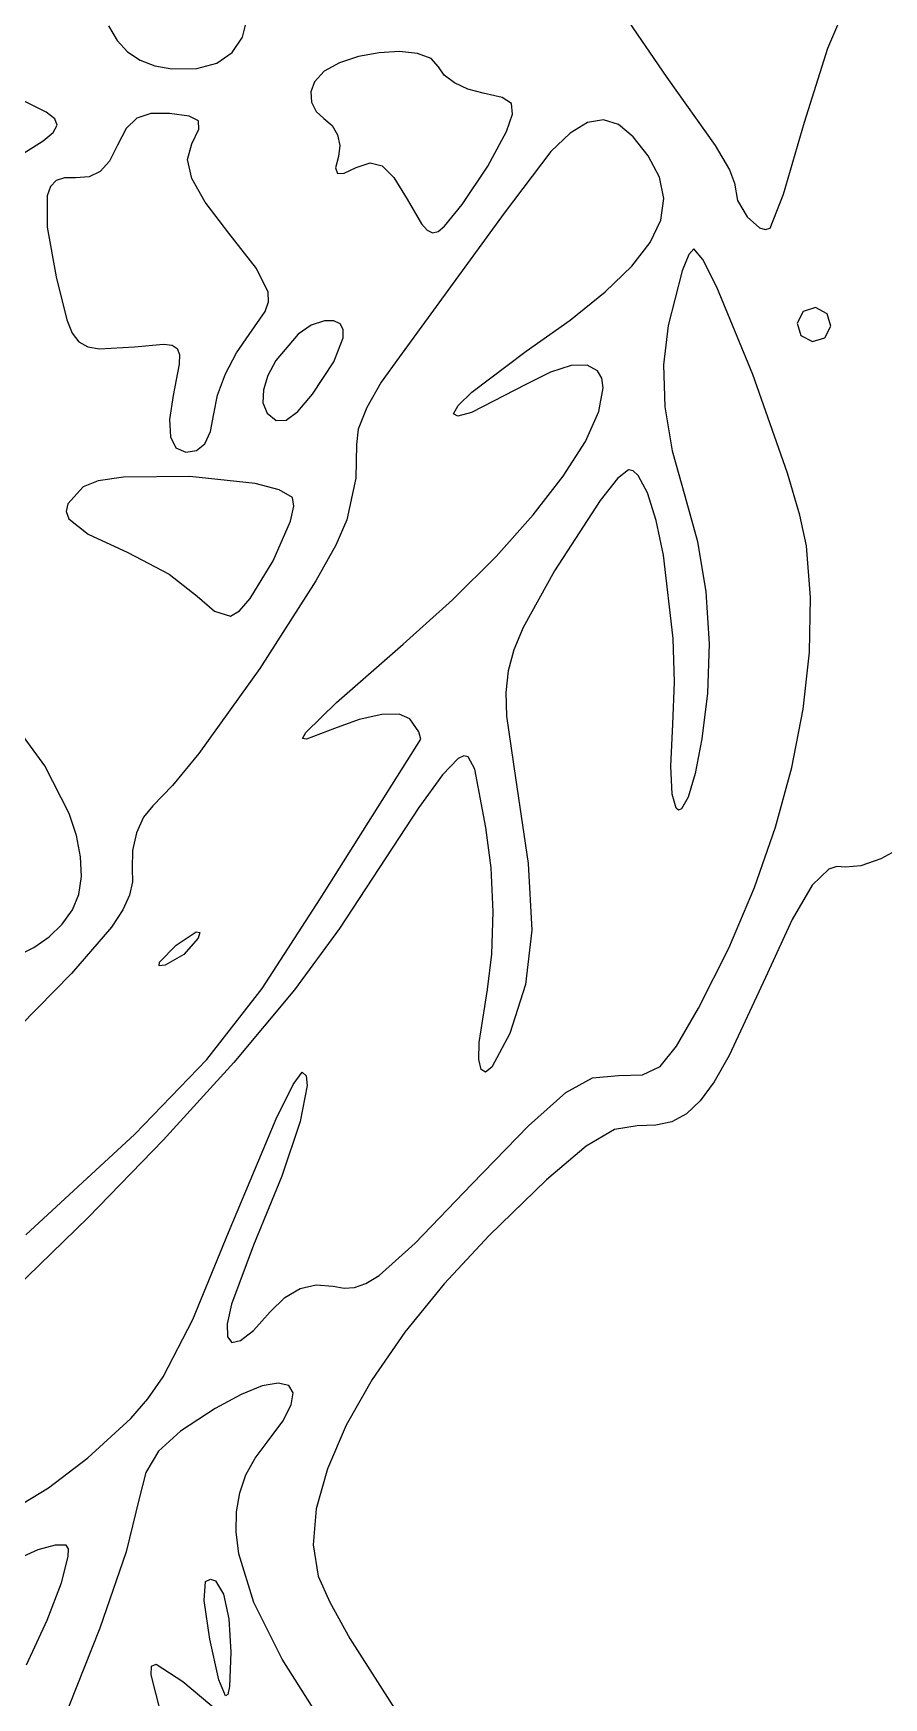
# Model space of a CAD drawing. Extents: x 9 to 1857, y 16 to 982.
# Drawn here: x 1437.1 to 1483.1, y 363.9 to 453.8 of the extents above; entities that cross this region are included whole.
import ezdxf

# ---------------------------------------------------------------- set-up
doc = ezdxf.new("R2010")
doc.units = 0

msp = doc.modelspace()

# ---------------------------------------------------------------- linework, layer by layer
at = {"layer": 'Layer 1'}
for p, q in [((1441.19607, 454.183162), (1441.663025, 453.394499)), ((1448.434712, 453.571928), (1448.713479, 454.662865)), ((1469.04587, 454.76), (1471.3495, 451.39322)), ((1480.04075, 452.982557), (1480.635316, 454.374588)), ((1441.663025, 453.394499), (1442.229514, 452.78043)), ((1447.880869, 452.737864), (1448.434712, 453.571928)), ((1442.229514, 452.78043), (1442.903919, 452.329576)), ((1442.903919, 452.329576), (1443.69462, 452.030559)), ((1447.056061, 452.170182), (1447.880869, 452.737864)), ((1454.703626, 452.524531), (1453.677533, 452.186476)), ((1455.817712, 452.730928), (1454.703626, 452.524531)), ((1456.913147, 452.792721), (1455.817712, 452.730928)), ((1457.883286, 452.696968), (1456.913147, 452.792721)), ((1458.621485, 452.430722), (1457.883286, 452.696968)), ((1459.0211, 451.98104), (1458.621485, 452.430722)), ((1478.7805, 448.98158), (1480.04075, 452.982557)), ((1443.69462, 452.030559), (1444.61, 451.872)), ((1444.61, 451.872), (1445.964401, 451.878392)), ((1444.61, 451.872), (1444.61, 451.872)), ((1445.964401, 451.878392), (1447.056061, 452.170182)), ((1452.846076, 451.729708), (1452.3159, 451.16717)), ((1453.677533, 452.186476), (1452.846076, 451.729708)), ((1459.331617, 451.529515), (1459.0211, 451.98104)), ((1459.888237, 451.109925), (1459.331617, 451.529515)), ((1471.3495, 451.39322), (1473.961225, 447.728733)), ((1437.834513, 449.522509), (1435.9551, 450.45632)), ((1452.3159, 451.16717), (1452.133144, 450.61444)), ((1452.133144, 450.61444), (1452.169125, 450.057326)), ((1460.612089, 450.7691), (1459.888237, 451.109925)), ((1461.4243, 450.55387), (1460.612089, 450.7691)), ((1462.464398, 450.322495), (1461.4243, 450.55387)), ((1438.291191, 449.162354), (1437.834513, 449.522509)), ((1452.169125, 450.057326), (1452.406969, 449.560716)), ((1452.406969, 449.560716), (1452.8298, 449.1895)), ((1462.970637, 449.983441), (1462.464398, 450.322495)), ((1463.019958, 449.410382), (1462.970637, 449.983441)), ((1438.215241, 448.431956), (1438.41965, 448.813742)), ((1438.41965, 448.813742), (1438.291191, 449.162354)), ((1442.157894, 448.640899), (1441.6879, 447.74303)), ((1442.731425, 449.194635), (1442.157894, 448.640899)), ((1443.483344, 449.449908), (1442.731425, 449.194635)), ((1444.4885, 449.45239), (1443.483344, 449.449908)), ((1445.555698, 449.308349), (1444.4885, 449.45239)), ((1446.059112, 449.06152), (1445.555698, 449.308349)), ((1446.080445, 448.601879), (1446.059112, 449.06152)), ((1452.8298, 449.1895), (1453.274091, 448.811982)), ((1453.274091, 448.811982), (1453.5705, 448.298208)), ((1462.6893, 448.47699), (1463.019958, 449.410382)), ((1467.072362, 448.962317), (1466.137444, 448.397375)), ((1467.930036, 449.109001), (1467.072362, 448.962317)), ((1468.740836, 448.849481), (1467.930036, 449.109001)), ((1469.535133, 448.195815), (1468.740836, 448.849481)), ((1477.660325, 445.096521), (1478.7805, 448.98158)), ((1435.5583, 446.64036), (1437.673313, 447.972275)), ((1437.673313, 447.972275), (1438.215241, 448.431956)), ((1441.6879, 447.74303), (1441.249259, 446.880247)), ((1445.46545, 446.966682), (1445.7014, 447.8194)), ((1445.7014, 447.8194), (1446.080445, 448.601879)), ((1453.5705, 448.298208), (1453.693209, 447.715699)), ((1453.693209, 447.715699), (1453.6164, 447.13198)), ((1461.6792, 446.602146), (1462.6893, 448.47699)), ((1466.137444, 448.397375), (1465.094908, 447.402118)), ((1470.3433, 447.16006), (1469.535133, 448.195815)), ((1473.961225, 447.728733), (1474.736481, 446.409273)), ((1441.249259, 446.880247), (1440.745425, 446.315732)), ((1445.690225, 445.946662), (1445.46545, 446.966682)), ((1453.6164, 447.13198), (1453.466247, 446.509855)), ((1465.094908, 447.402118), (1462.5655, 444.07243)), ((1470.950087, 446.00684), (1470.3433, 447.16006)), ((1438.827413, 445.979367), (1438.377739, 445.827453)), ((1439.4161, 445.98396), (1438.827413, 445.979367)), ((1440.144878, 446.025099), (1439.4161, 445.98396)), ((1440.745425, 446.315732), (1440.144878, 446.025099)), ((1446.418137, 444.656474), (1445.690225, 445.946662)), ((1453.466247, 446.509855), (1453.557425, 446.215151)), ((1453.557425, 446.215151), (1453.919391, 446.229644)), ((1453.919391, 446.229644), (1454.5816, 446.53511)), ((1454.5816, 446.53511), (1455.328516, 446.789014)), ((1455.328516, 446.789014), (1455.978625, 446.62447)), ((1455.978625, 446.62447), (1456.616697, 445.988844)), ((1456.616697, 445.988844), (1457.3275, 444.8295)), ((1460.3004, 444.54524), (1461.6792, 446.602146)), ((1471.183411, 444.862578), (1470.950087, 446.00684)), ((1474.736481, 446.409273), (1474.9984, 445.68156)), ((1438.062899, 445.506942), (1437.878712, 444.996557)), ((1438.377739, 445.827453), (1438.062899, 445.506942)), ((1474.9984, 445.68156), (1475.170933, 444.760844)), ((1476.933, 443.26416), (1477.660325, 445.096521)), ((1437.878712, 444.996557), (1437.88558, 443.321068)), ((1447.6916, 442.99325), (1446.418137, 444.656474)), ((1457.3275, 444.8295), (1458.110095, 443.487926)), ((1457.3275, 444.8295), (1457.3275, 444.8295)), ((1459.350461, 443.369323), (1460.3004, 444.54524)), ((1471.025663, 443.69907), (1471.183411, 444.862578)), ((1475.170933, 444.760844), (1475.698337, 443.865593)), ((1437.88558, 443.321068), (1438.3649, 440.63078)), ((1462.5655, 444.07243), (1456.9095, 436.31553)), ((1458.110095, 443.487926), (1458.414649, 443.142118)), ((1459.004071, 443.085758), (1459.350461, 443.369323)), ((1470.459237, 442.48811), (1471.025663, 443.69907)), ((1475.698337, 443.865593), (1476.358398, 443.274035)), ((1476.358398, 443.274035), (1476.668733, 443.179088)), ((1476.668733, 443.179088), (1476.9289, 443.2644)), ((1476.9289, 443.2644), (1476.933, 443.26416)), ((1449.191216, 441.079059), (1447.6916, 442.99325)), ((1458.414649, 443.142118), (1458.702387, 443.009043)), ((1458.702387, 443.009043), (1459.004071, 443.085758)), ((1469.466526, 441.201494), (1470.459237, 442.48811)), ((1472.535512, 441.835077), (1472.182125, 440.95178)), ((1472.8124, 442.14448), (1472.535512, 441.835077)), ((1473.297548, 441.56857), (1472.8124, 442.14448)), ((1474.053848, 440.07533), (1473.297548, 441.56857)), ((1438.3649, 440.63078), (1438.939942, 438.308368)), ((1449.818975, 439.801857), (1449.191216, 441.079059)), ((1468.02992, 439.811017), (1469.466526, 441.201494)), ((1472.182125, 440.95178), (1471.4275, 438.00657)), ((1449.831696, 439.273256), (1449.818975, 439.801857)), ((1466.131814, 438.288474), (1468.02992, 439.811017)), ((1475.994287, 435.354996), (1474.053848, 440.07533)), ((1448.789, 437.50886), (1449.657397, 438.749255)), ((1449.657397, 438.749255), (1449.831696, 439.273256)), ((1478.7146, 438.75823), (1478.386, 438.134705)), ((1479.388325, 438.96485), (1478.7146, 438.75823)), ((1480.0118, 438.63633), (1479.388325, 438.96485)), ((1438.939942, 438.308368), (1439.238985, 437.589275)), ((1452.138237, 438.010946), (1451.434355, 437.530522)), ((1452.8552, 438.25144), (1452.138237, 438.010946)), ((1453.364971, 438.251575), (1452.8552, 438.25144)), ((1453.703347, 438.092225), (1453.364971, 438.251575)), ((1453.871768, 437.782304), (1453.703347, 438.092225)), ((1463.7546, 436.60566), (1466.131814, 438.288474)), ((1471.4275, 438.00657), (1471.177722, 435.876093)), ((1478.386, 438.134705), (1478.5926, 437.4609)), ((1479.89, 437.339), (1480.2185, 437.962521)), ((1480.2185, 437.962521), (1480.0118, 438.63633)), ((1439.238985, 437.589275), (1439.604037, 437.112907)), ((1439.604037, 437.112907), (1440.078848, 436.840254)), ((1442.5993, 436.85446), (1444.167669, 436.985525)), ((1444.167669, 436.985525), (1444.629341, 436.930861)), ((1444.629341, 436.930861), (1444.90875, 436.754921)), ((1448.11083, 436.520624), (1448.789, 437.50886)), ((1451.434355, 437.530522), (1450.228488, 436.111665)), ((1453.371716, 436.038247), (1453.871675, 437.330725)), ((1453.871675, 437.330725), (1453.871768, 437.782304)), ((1478.5926, 437.4609), (1479.216175, 437.132376)), ((1479.216175, 437.132376), (1479.89, 437.339)), ((1479.89, 437.339), (1479.89, 437.339)), ((1440.078848, 436.840254), (1440.707164, 436.732303)), ((1440.707164, 436.732303), (1442.5993, 436.85446)), ((1442.5993, 436.85446), (1442.5993, 436.85446)), ((1444.90875, 436.754921), (1445.030452, 436.426848)), ((1445.030452, 436.426848), (1445.019006, 435.915784)), ((1447.524637, 435.382985), (1448.11083, 436.520624)), ((1450.228488, 436.111665), (1449.807828, 435.304121)), ((1452.215, 434.2861), (1453.371716, 436.038247)), ((1456.9095, 436.31553), (1455.923272, 434.934199)), ((1460.813098, 434.405033), (1463.7546, 436.60566)), ((1445.019006, 435.915784), (1444.6949, 434.22125)), ((1447.093077, 434.236601), (1447.524637, 435.382985)), ((1449.807828, 435.304121), (1449.562902, 434.518426)), ((1465.060614, 435.484956), (1463.7326, 434.81104)), ((1466.182087, 435.839726), (1465.060614, 435.484956)), ((1467.049592, 435.86626), (1466.182087, 435.839726)), ((1467.6157, 435.55547), (1467.049592, 435.86626)), ((1467.837927, 435.148411), (1467.6157, 435.55547)), ((1467.920571, 434.640846), (1467.837927, 435.148411)), ((1471.177722, 435.876093), (1471.247725, 433.601907)), ((1477.862483, 430.019755), (1475.994287, 435.354996)), ((1446.8788, 433.22213), (1447.093077, 434.236601)), ((1449.562902, 434.518426), (1449.534371, 433.820024)), ((1451.427267, 433.357597), (1452.215, 434.2861)), ((1452.215, 434.2861), (1452.215, 434.2861)), ((1455.923272, 434.934199), (1455.156775, 433.578761)), ((1460.075542, 433.678776), (1460.813098, 434.405033)), ((1463.7326, 434.81104), (1460.79952, 433.303127)), ((1467.686391, 433.351338), (1467.920571, 434.640846)), ((1444.6949, 434.22125), (1444.496911, 432.921909)), ((1449.534371, 433.820024), (1449.7629, 433.27436)), ((1450.794887, 432.895511), (1451.427267, 433.357597)), ((1455.156775, 433.578761), (1454.686191, 432.404975)), ((1459.827212, 433.23599), (1460.075542, 433.678776)), ((1466.951721, 431.74123), (1467.686391, 433.351338)), ((1471.247725, 433.601907), (1471.633291, 431.22712)), ((1444.496911, 432.921909), (1444.542362, 431.981117)), ((1446.707747, 432.26916), (1446.8788, 433.22213)), ((1449.7629, 433.27436), (1450.259539, 432.875785)), ((1450.259539, 432.875785), (1450.794887, 432.895511)), ((1460.068431, 433.102249), (1459.827212, 433.23599)), ((1460.79952, 433.303127), (1460.068431, 433.102249)), ((1444.542362, 431.981117), (1444.832108, 431.394862)), ((1445.953853, 431.240365), (1446.4001, 431.609474)), ((1446.4001, 431.609474), (1446.707747, 432.26916)), ((1454.5877, 431.5686), (1454.5475, 429.756486)), ((1454.686191, 432.404975), (1454.5877, 431.5686)), ((1465.755125, 429.864802), (1466.951721, 431.74123)), ((1444.832108, 431.394862), (1445.367, 431.15913)), ((1445.367, 431.15913), (1445.953853, 431.240365)), ((1471.633291, 431.22712), (1472.3302, 428.79484)), ((1442.003359, 429.817666), (1440.648275, 429.61745)), ((1445.5902, 429.852236), (1442.003359, 429.817666)), ((1449.122516, 429.460389), (1445.5902, 429.852236)), ((1454.5475, 429.756486), (1454.0663, 427.49588)), ((1464.135163, 427.77634), (1465.755125, 429.864802)), ((1468.692583, 429.735059), (1467.744687, 428.551554)), ((1469.2749, 430.20213), (1468.692583, 429.735059)), ((1469.541443, 430.14434), (1469.2749, 430.20213)), ((1469.805214, 429.907113), (1469.541443, 430.14434)), ((1470.313525, 428.956705), (1469.805214, 429.907113)), ((1478.528478, 427.757879), (1477.862483, 430.019755)), ((1439.8301, 429.283), (1439.001491, 428.36489)), ((1440.648275, 429.61745), (1439.8301, 429.283)), ((1450.409443, 429.127582), (1449.122516, 429.460389)), ((1451.1322, 428.7158), (1450.409443, 429.127582)), ((1470.777998, 427.475618), (1470.313525, 428.956705)), ((1439.001491, 428.36489), (1438.913791, 427.959408)), ((1438.913791, 427.959408), (1439.06045, 427.56515)), ((1451.020477, 427.427846), (1451.209137, 428.237757)), ((1451.209137, 428.237757), (1451.1322, 428.7158)), ((1467.744687, 428.551554), (1465.2769, 424.75108)), ((1472.3302, 428.79484), (1473.010123, 426.329707)), ((1439.06045, 427.56515), (1440.106709, 426.736835)), ((1450.095237, 425.290986), (1451.020477, 427.427846)), ((1454.0663, 427.49588), (1453.469664, 426.130357)), ((1462.130397, 425.530125), (1464.135163, 427.77634)), ((1471.1768, 425.588564), (1470.777998, 427.475618)), ((1478.8872, 426.10588), (1478.528478, 427.757879)), ((1440.106709, 426.736835), (1442.24, 425.733)), ((1473.010123, 426.329707), (1473.453712, 423.606636)), ((1442.24, 425.733), (1444.47085, 424.566148)), ((1442.24, 425.733), (1442.24, 425.733)), ((1448.85423, 423.262361), (1450.095237, 425.290986)), ((1453.469664, 426.130357), (1452.398134, 424.203994)), ((1459.779389, 423.180441), (1462.130397, 425.530125)), ((1471.69005, 421.095405), (1471.1768, 425.588564)), ((1479.114979, 423.300406), (1478.8872, 426.10588)), ((1444.47085, 424.566148), (1445.9817, 423.38209)), ((1465.2769, 424.75108), (1463.595706, 421.68961)), ((1452.398134, 424.203994), (1449.372375, 419.467406)), ((1473.453712, 423.606636), (1473.639545, 420.813293)), ((1445.9817, 423.38209), (1446.926025, 422.570386)), ((1446.926025, 422.570386), (1447.7952, 422.29911)), ((1447.7952, 422.29911), (1448.270858, 422.587743)), ((1448.270858, 422.587743), (1448.85423, 423.262361)), ((1457.1207, 420.78157), (1459.779389, 423.180441)), ((1479.056602, 420.348884), (1479.114979, 423.300406)), ((1463.595706, 421.68961), (1463.091405, 420.475808)), ((1453.515636, 417.641496), (1457.1207, 420.78157)), ((1471.76083, 418.738726), (1471.69005, 421.095405)), ((1473.639545, 420.813293), (1473.5462, 418.13734)), ((1463.091405, 420.475808), (1462.786275, 419.339751)), ((1478.718533, 417.279025), (1479.056602, 420.348884)), ((1449.372375, 419.467406), (1446.072978, 414.88343)), ((1462.786275, 419.339751), (1462.661548, 418.181279)), ((1462.661548, 418.181279), (1462.698456, 416.900232)), ((1471.6786, 416.47493), (1471.76083, 418.738726)), ((1473.5462, 418.13734), (1473.2471, 415.681736)), ((1451.848787, 416.025015), (1453.515636, 417.641496)), ((1478.107237, 414.11854), (1478.718533, 417.279025)), ((1437.75503, 414.214062), (1435.7782, 416.93594)), ((1454.743217, 416.727318), (1453.409, 416.23499)), ((1455.952662, 416.989385), (1454.743217, 416.727318)), ((1456.904277, 417.004147), (1455.952662, 416.989385)), ((1457.465, 416.75456), (1456.904277, 417.004147)), ((1457.963012, 416.047004), (1457.465, 416.75456)), ((1462.698456, 416.900232), (1463.1821, 413.56978)), ((1471.573909, 414.192395), (1471.6786, 416.47493)), ((1451.670262, 415.700009), (1451.848787, 416.025015)), ((1451.88997, 415.650167), (1451.670262, 415.700009)), ((1453.409, 416.23499), (1451.88997, 415.650167)), ((1452.6381, 407.02803), (1458.0681, 415.66524)), ((1458.0681, 415.66524), (1457.963012, 416.047004)), ((1473.2471, 415.681736), (1472.888903, 413.799067)), ((1446.072978, 414.88343), (1444.659402, 413.147832)), ((1460.0788, 414.618711), (1459.230814, 413.735233)), ((1460.380822, 414.752705), (1460.0788, 414.618711)), ((1460.621048, 414.69501), (1460.380822, 414.752705)), ((1460.974662, 414.044971), (1460.621048, 414.69501)), ((1439.069413, 411.647307), (1437.75503, 414.214062)), ((1459.230814, 413.735233), (1457.959987, 411.963733)), ((1461.5844, 410.88925), (1460.974662, 414.044971)), ((1463.1821, 413.56978), (1463.870117, 408.938842)), ((1471.643684, 412.690681), (1471.573909, 414.192395)), ((1472.888903, 413.799067), (1472.510536, 412.523979)), ((1477.229181, 410.895142), (1478.107237, 414.11854)), ((1444.659402, 413.147832), (1443.5839, 412.04938)), ((1471.848999, 411.935138), (1471.643684, 412.690681)), ((1443.5839, 412.04938), (1443.080133, 411.437626)), ((1457.959987, 411.963733), (1453.6814, 405.4333)), ((1471.990318, 411.826354), (1471.848999, 411.935138)), ((1472.150925, 411.89112), (1471.990318, 411.826354)), ((1472.510536, 412.523979), (1472.150925, 411.89112)), ((1439.469183, 410.44491), (1439.069413, 411.647307)), ((1443.080133, 411.437626), (1442.703237, 410.595866)), ((1461.865795, 408.701728), (1461.5844, 410.88925)), ((1476.09083, 407.636541), (1477.229181, 410.895142)), ((1439.692539, 409.308662), (1439.469183, 410.44491)), ((1442.703237, 410.595866), (1442.489598, 409.635106)), ((1439.735878, 408.247688), (1439.692539, 409.308662)), ((1442.489598, 409.635106), (1442.4756, 408.66635)), ((1482.90705, 409.196833), (1481.827741, 408.811939)), ((1484.101784, 409.842392), (1482.90705, 409.196833)), ((1439.5956, 407.27111), (1439.735878, 408.247688)), ((1442.4756, 408.66635), (1442.485145, 407.95719)), ((1461.973762, 406.322924), (1461.865795, 408.701728)), ((1463.870117, 408.938842), (1464.053337, 405.339557)), ((1480.101722, 408.640761), (1479.202975, 407.777343)), ((1480.540962, 408.774309), (1480.101722, 408.640761)), ((1481.0039, 408.75117), (1480.540962, 408.774309)), ((1481.827741, 408.811939), (1481.0039, 408.75117)), ((1439.257484, 406.442973), (1439.5956, 407.27111)), ((1442.485145, 407.95719), (1442.332584, 407.234772)), ((1474.698647, 404.37045), (1476.09083, 407.636541)), ((1479.202975, 407.777343), (1478.124941, 405.908388)), ((1438.703161, 405.666251), (1439.257484, 406.442973)), ((1441.973038, 406.438308), (1441.361625, 405.507009)), ((1442.332584, 407.234772), (1441.973038, 406.438308)), ((1449.501852, 402.181507), (1452.6381, 407.02803)), ((1437.989292, 404.974492), (1438.703161, 405.666251)), ((1441.361625, 405.507009), (1439.203678, 402.996754)), ((1461.905798, 404.039922), (1461.973762, 406.322924)), ((1478.124941, 405.908388), (1476.6849, 402.78137)), ((1437.172538, 404.401241), (1437.989292, 404.974492)), ((1444.8528, 404.5368), (1445.932225, 405.253542)), ((1446.0362, 404.91352), (1445.271487, 404.031241)), ((1445.932225, 405.253542), (1446.125569, 405.221807)), ((1446.125569, 405.221807), (1446.0362, 404.91352)), ((1453.6814, 405.4333), (1451.25004, 402.115115)), ((1464.053337, 405.339557), (1463.723464, 402.402009)), ((1436.30956, 403.980046), (1437.172538, 404.401241)), ((1443.947525, 403.609774), (1444.8528, 404.5368)), ((1445.271487, 404.031241), (1444.2622, 403.44423)), ((1444.8528, 404.5368), (1444.8528, 404.5368)), ((1461.6594, 402.13981), (1461.905798, 404.039922)), ((1473.0591, 401.12458), (1474.698647, 404.37045)), ((1439.203678, 402.996754), (1435.4997, 399.2177)), ((1443.942675, 403.413891), (1443.947525, 403.609774)), ((1444.2622, 403.44423), (1443.942675, 403.413891)), ((1476.6849, 402.78137), (1474.716795, 398.566854)), ((1446.517187, 398.35422), (1449.501852, 402.181507)), ((1451.25004, 402.115115), (1447.970048, 398.197829)), ((1461.217297, 399.26777), (1461.6594, 402.13981)), ((1463.723464, 402.402009), (1462.8722, 399.75628)), ((1471.881722, 399.074497), (1473.0591, 401.12458)), ((1461.204749, 398.357202), (1461.217297, 399.26777)), ((1462.8722, 399.75628), (1461.894666, 397.936525)), ((1442.61743, 394.329637), (1446.517187, 398.35422)), ((1461.319375, 397.820181), (1461.204749, 398.357202)), ((1470.985125, 397.967639), (1471.881722, 399.074497)), ((1474.716795, 398.566854), (1473.907688, 397.146881)), ((1447.970048, 398.197829), (1444.152399, 393.993189)), ((1451.166095, 397.002128), (1451.6486, 397.67049)), ((1451.6486, 397.67049), (1451.878398, 397.47076)), ((1451.878398, 397.47076), (1451.934431, 396.942586)), ((1461.552304, 397.674144), (1461.319375, 397.820181)), ((1461.894666, 397.936525), (1461.552304, 397.674144)), ((1467.346908, 397.357124), (1468.7367, 397.49344)), ((1468.7367, 397.49344), (1470.044916, 397.531466)), ((1470.044916, 397.531466), (1470.985125, 397.967639)), ((1450.258387, 395.148057), (1451.166095, 397.002128)), ((1451.934431, 396.942586), (1451.554075, 395.003906)), ((1463.876236, 394.780081), (1465.889362, 396.57342)), ((1465.889362, 396.57342), (1467.346908, 397.357124)), ((1473.907688, 397.146881), (1473.153438, 396.113726)), ((1473.153438, 396.113726), (1472.407713, 395.413861)), ((1447.6873, 389.01838), (1450.258387, 395.148057)), ((1451.554075, 395.003906), (1450.565281, 392.060445)), ((1460.8197, 391.61486), (1463.876236, 394.780081)), ((1469.7584, 394.77871), (1468.517141, 394.572452)), ((1470.756525, 394.799882), (1469.7584, 394.77871)), ((1471.624186, 394.993756), (1470.756525, 394.799882)), ((1472.407713, 395.413861), (1471.624186, 394.993756)), ((1436.7359, 388.89123), (1442.61743, 394.329637)), ((1444.152399, 393.993189), (1440.108062, 389.812945)), ((1468.517141, 394.572452), (1466.9939, 393.681209)), ((1466.9939, 393.681209), (1464.852584, 391.855801)), ((1450.565281, 392.060445), (1449.0258, 388.3182)), ((1457.756152, 388.436306), (1460.8197, 391.61486)), ((1464.852584, 391.855801), (1461.7571, 388.84705)), ((1440.108062, 389.812945), (1436.148012, 385.968845)), ((1445.750031, 384.31328), (1447.6873, 389.01838)), ((1455.807712, 386.695026), (1457.756152, 388.436306)), ((1461.7571, 388.84705), (1459.319764, 386.241476)), ((1449.0258, 388.3182), (1447.840119, 385.14675)), ((1455.101006, 386.252605), (1455.807712, 386.695026)), ((1450.716155, 385.494162), (1451.549312, 385.987065)), ((1451.549312, 385.987065), (1452.422539, 386.192298)), ((1452.422539, 386.192298), (1453.3278, 386.10657)), ((1453.3278, 386.10657), (1453.921311, 386.002681)), ((1453.921311, 386.002681), (1454.492292, 386.036591)), ((1454.492292, 386.036591), (1455.101006, 386.252605)), ((1459.319764, 386.241476), (1457.204991, 383.634986)), ((1447.840119, 385.14675), (1447.613123, 384.07772)), ((1449.9311, 384.71688), (1450.716155, 385.494162)), ((1444.1419, 381.205278), (1445.750031, 384.31328)), ((1447.613123, 384.07772), (1447.623175, 383.380399)), ((1449.024236, 383.723027), (1449.9311, 384.71688)), ((1447.623175, 383.380399), (1447.865136, 383.07522)), ((1447.865136, 383.07522), (1448.333869, 383.182619)), ((1448.333869, 383.182619), (1449.024236, 383.723027)), ((1457.204991, 383.634986), (1455.434885, 381.071656)), ((1443.317788, 380.020658), (1444.1419, 381.205278)), ((1449.505227, 380.71939), (1448.362747, 380.267392)), ((1450.367771, 380.875773), (1449.505227, 380.71939)), ((1450.929813, 380.749881), (1450.367771, 380.875773)), ((1451.170784, 380.355053), (1450.929813, 380.749881)), ((1451.070117, 379.704627), (1451.170784, 380.355053)), ((1455.434885, 381.071656), (1454.03155, 378.595562)), ((1442.403794, 378.959876), (1443.317788, 380.020658)), ((1446.9609, 379.50644), (1445.082714, 378.275706)), ((1448.362747, 380.267392), (1446.9609, 379.50644)), ((1450.607245, 378.811943), (1451.070117, 379.704627)), ((1440.0766, 376.84258), (1442.403794, 378.959876)), ((1449.7616, 377.69034), (1450.607245, 378.811943)), ((1454.03155, 378.595562), (1453.01709, 376.250779)), ((1445.082714, 378.275706), (1443.891088, 377.195401)), ((1449.116412, 376.823396), (1449.7616, 377.69034)), ((1437.962756, 375.218878), (1440.0766, 376.84258)), ((1443.891088, 377.195401), (1443.208842, 376.05563)), ((1448.622329, 375.913739), (1449.116412, 376.823396)), ((1443.208842, 376.05563), (1442.8588, 374.6465)), ((1448.283258, 374.951862), (1448.622329, 375.913739)), ((1453.01709, 376.250779), (1452.413609, 374.081383)), ((1436.129975, 374.109985), (1437.962756, 375.218878)), ((1448.103108, 373.928259), (1448.283258, 374.951862)), ((1442.8588, 374.6465), (1442.155813, 371.76937)), ((1452.413609, 374.081383), (1452.243211, 372.131448)), ((1448.085785, 372.833422), (1448.103108, 373.928259)), ((1448.235198, 371.657844), (1448.085785, 372.833422)), ((1437.382887, 371.866736), (1435.0418, 370.81466)), ((1438.309658, 372.114346), (1437.382887, 371.866736)), ((1438.9049, 372.11926), (1438.309658, 372.114346)), ((1438.66265, 370.091891), (1439.026231, 371.511756)), ((1439.030574, 371.930295), (1438.9049, 372.11926)), ((1439.026231, 371.511756), (1439.030574, 371.930295)), ((1442.155813, 371.76937), (1440.73635, 367.634293)), ((1449.049863, 369.02644), (1448.235198, 371.657844)), ((1452.243211, 372.131448), (1452.528, 370.44505)), ((1452.528, 370.44505), (1453.151829, 369.03511)), ((1437.884469, 368.071525), (1438.66265, 370.091891)), ((1446.370838, 369.130199), (1446.4417, 370.15528)), ((1446.4417, 370.15528), (1446.714171, 370.277244)), ((1446.714171, 370.277244), (1446.970175, 370.193206)), ((1446.970175, 370.193206), (1447.407825, 369.47672)), ((1446.6671, 367.05196), (1446.370838, 369.130199)), ((1447.407825, 369.47672), (1447.704738, 368.145009)), ((1450.578363, 365.957992), (1449.049863, 369.02644)), ((1453.151829, 369.03511), (1454.229934, 367.085906)), ((1436.762, 365.66252), (1437.884469, 368.071525)), ((1447.704738, 368.145009), (1447.811, 366.33726)), ((1440.73635, 367.634293), (1438.631838, 362.325469)), ((1447.165095, 364.839285), (1446.6671, 367.05196)), ((1446.6671, 367.05196), (1446.6671, 367.05196)), ((1454.229934, 367.085906), (1457.4635, 361.994914)), ((1447.811, 366.33726), (1447.734936, 364.483201)), ((1452.851961, 362.376446), (1450.578363, 365.957992)), ((1443.497838, 365.122825), (1443.511263, 365.589189)), ((1444.0071, 363.13615), (1443.497838, 365.122825)), ((1443.511263, 365.589189), (1443.769625, 365.689976)), ((1443.769625, 365.689976), (1445.21985, 364.752037)), ((1445.21985, 364.752037), (1448.2459, 362.22344)), ((1447.520338, 363.983454), (1447.165095, 364.839285)), ((1447.734936, 364.483201), (1447.645085, 364.063959)), ((1447.645085, 364.063959), (1447.520338, 363.983454))]:
    msp.add_line(p, q, dxfattribs=at)

doc.saveas('drawing.dxf')
